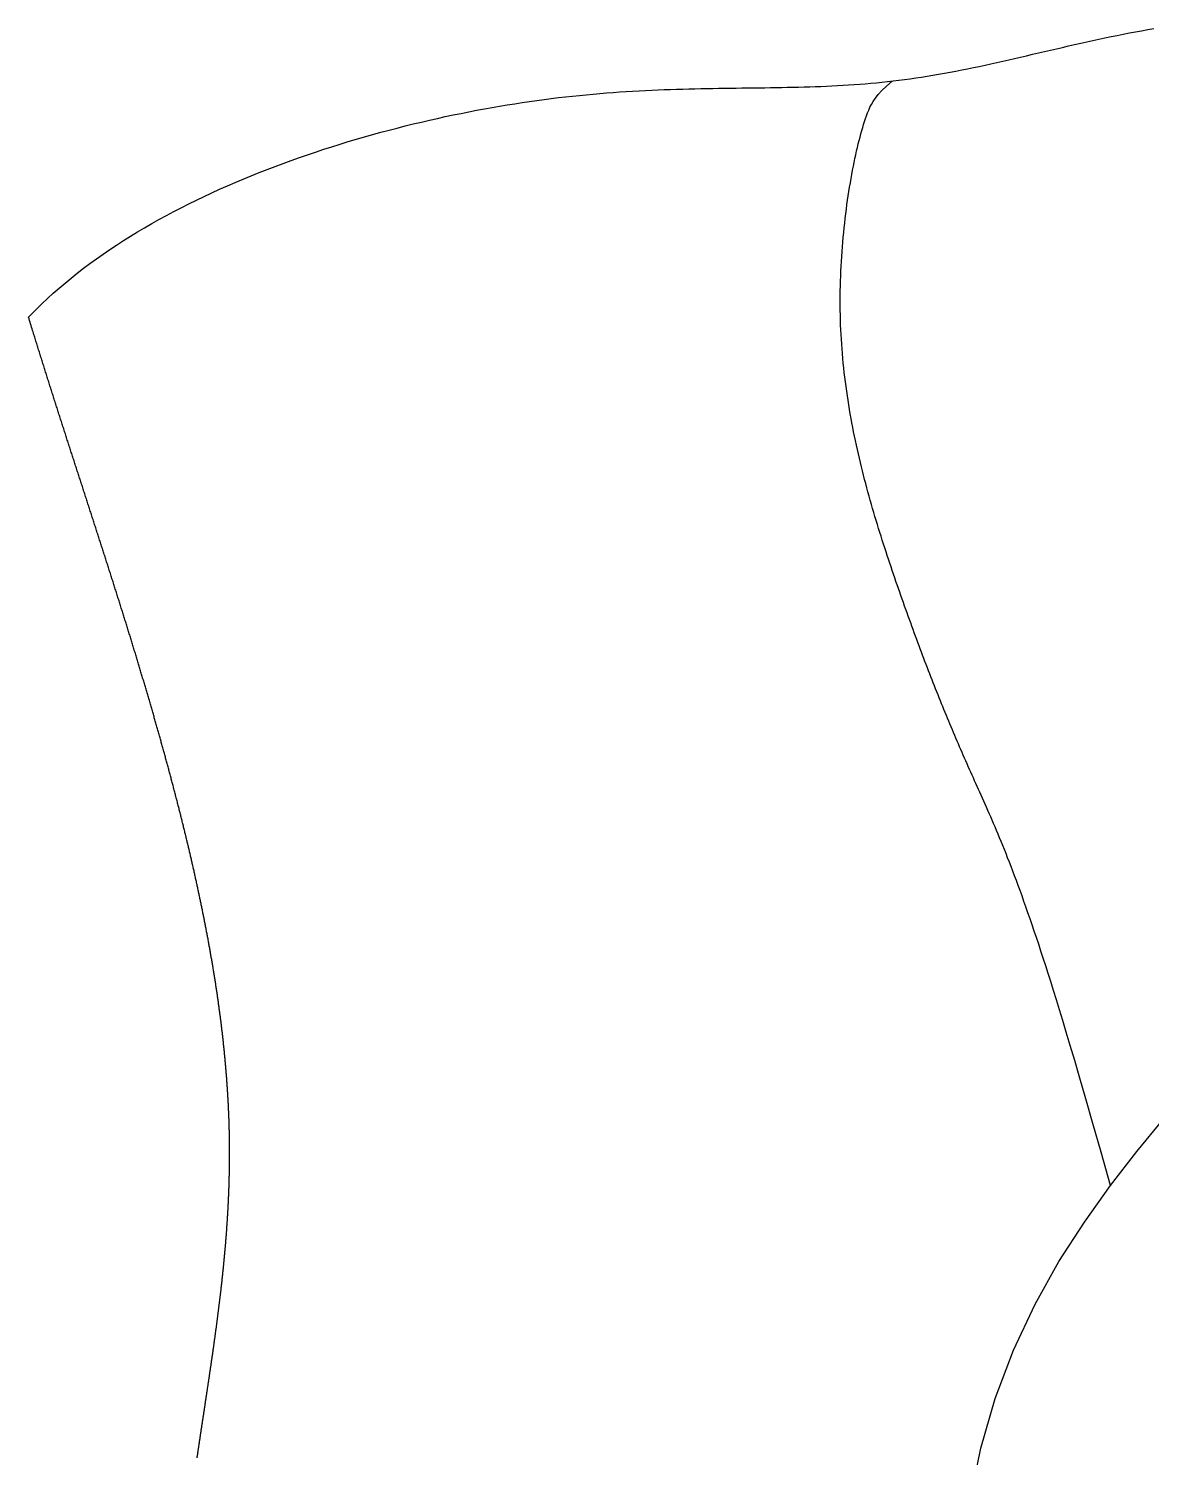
# Model space of a CAD drawing. Header units: millimetres. Extents: x -8855 to 105318, y -17958 to 67465.
# Drawn here: x 57642 to 58066, y 47134 to 47673 of the extents above; entities that cross this region are included whole.
import ezdxf

# ---------------------------------------------------------------- set-up
doc = ezdxf.new("R2010")
doc.units = ezdxf.units.MM
doc.header["$LTSCALE"] = 25
doc.layers.add('REN', color=3, linetype='Continuous')

msp = doc.modelspace()

# ---------------------------------------------------------------- linework, layer by layer
for points in [[(57642.45144, 47564.16018), (57643.41902, 47565.17438), (57645.4391, 47567.2179), (57647.50437, 47569.23476), (57649.61481, 47571.22483), (57651.77026, 47573.18804), (57653.96995, 47575.12441), (57656.21295, 47577.03397), (57658.49833, 47578.91677), (57660.82517, 47580.77284), (57663.19252, 47582.60222), (57665.59948, 47584.40495), (57668.04509, 47586.18109), (57670.52841, 47587.93066), (57673.0483, 47589.65374), (57675.60361, 47591.35041), (57678.19318, 47593.02074), (57680.81584, 47594.66482), (57683.47044, 47596.28272), (57686.15582, 47597.87451), (57688.87081, 47599.44028), (57691.61426, 47600.9801), (57694.38501, 47602.49405), (57697.1819, 47603.98221), (57700.00376, 47605.44465), (57702.84945, 47606.88145), (57705.71778, 47608.29269), (57708.60762, 47609.67844), (57711.51779, 47611.03879), (57714.44715, 47612.3738), (57717.39452, 47613.68356), (57720.35874, 47614.96815), (57723.33867, 47616.22763), (57726.33313, 47617.4621), (57729.34097, 47618.67162), (57732.36103, 47619.85627), (57735.39215, 47621.01613), (57738.43316, 47622.15128), (57741.48292, 47623.2618), (57744.54025, 47624.34776), (57747.604, 47625.40923), (57750.67301, 47626.4463), (57753.74611, 47627.45905), (57756.82216, 47628.44754), (57759.89998, 47629.41187), (57762.97843, 47630.3521), (57766.05633, 47631.26831), (57769.13253, 47632.16058), (57772.20587, 47633.02899), (57775.27518, 47633.87361), (57778.33932, 47634.69452), (57781.39712, 47635.4918), (57784.44741, 47636.26553), (57787.48904, 47637.01578), (57790.52086, 47637.74263), (57793.54169, 47638.44616), (57796.55038, 47639.12644), (57799.54577, 47639.78355), (57802.5267, 47640.41757), (57805.49201, 47641.02858), (57808.44054, 47641.61666), (57811.37117, 47642.18188), (57814.28299, 47642.72443), (57817.17512, 47643.24446), (57820.04667, 47643.74215), (57822.89678, 47644.21768), (57825.72457, 47644.67122), (57828.52916, 47645.10295), (57831.30967, 47645.51303), (57834.06542, 47645.9017), (57836.79648, 47646.26947), (57839.5031, 47646.61688), (57842.18554, 47646.94451), (57844.84406, 47647.25291), (57847.47892, 47647.54263), (57850.09038, 47647.81425), (57852.67868, 47648.06832), (57855.24415, 47648.30541), (57857.78726, 47648.52617), (57860.30857, 47648.73126), (57862.80862, 47648.92132), (57865.28794, 47649.09702), (57867.74707, 47649.25901), (57870.18657, 47649.40794), (57872.60696, 47649.54449), (57875.0088, 47649.66929), (57877.39261, 47649.78302), (57879.75895, 47649.88631), (57882.10836, 47649.97984), (57884.44137, 47650.06426), (57886.75853, 47650.14022), (57889.06038, 47650.20838), (57891.34746, 47650.26939), (57893.62031, 47650.32392), (57895.87947, 47650.37262), (57898.12548, 47650.41614), (57900.35889, 47650.45515), (57902.58024, 47650.49029), (57904.79007, 47650.52223), (57906.98891, 47650.55162), (57909.17732, 47650.57912), (57911.35583, 47650.60538), (57913.52498, 47650.63107), (57915.68531, 47650.65683), (57917.83737, 47650.68332), (57919.9817, 47650.71121), (57922.11884, 47650.74114), (57924.24932, 47650.77377), (57926.3737, 47650.80977), (57928.49251, 47650.84978), (57930.60629, 47650.89446), (57932.71559, 47650.94447), (57934.82094, 47651.00047), (57936.92289, 47651.0631), (57939.02198, 47651.13304), (57941.11875, 47651.21093), (57943.21374, 47651.29743), (57945.3075, 47651.3932), (57947.40056, 47651.49889), (57949.49346, 47651.61516), (57951.58675, 47651.74267), (57953.68097, 47651.88207), (57955.77665, 47652.03402), (57957.87435, 47652.19918), (57959.9746, 47652.37819), (57962.07793, 47652.57169), (57964.18477, 47652.7801), (57966.29555, 47653.00383), (57968.41071, 47653.24327), (57970.53066, 47653.49883), (57972.65583, 47653.77091), (57974.78664, 47654.05989), (57976.92353, 47654.36619), (57979.06683, 47654.69003), (57981.21659, 47655.03095), (57983.37277, 47655.38831), (57985.53532, 47655.7615), (57987.70422, 47656.14987), (57989.87942, 47656.5528), (57992.06089, 47656.96966), (57994.24858, 47657.39981), (57996.44244, 47657.84259), (57998.64233, 47658.29714), (58000.84809, 47658.76258), (58003.05958, 47659.23803), (58005.27663, 47659.72258), (58007.4991, 47660.21536), (58009.72683, 47660.71548), (58011.95966, 47661.22204), (58014.19744, 47661.73417), (58016.44002, 47662.25097), (58018.68723, 47662.77155), (58020.93893, 47663.29503), (58023.19496, 47663.82051), (58025.45517, 47664.34712), (58027.71939, 47664.87396), (58029.98749, 47665.40014), (58032.25929, 47665.92478), (58034.53465, 47666.44698), (58036.81342, 47666.96586), (58039.09543, 47667.48054), (58041.38054, 47667.99012), (58043.66858, 47668.49371), (58045.95941, 47668.99043), (58048.25287, 47669.47938), (58050.5488, 47669.95969), (58052.84705, 47670.43046), (58055.14747, 47670.89081), (58057.4499, 47671.33984), (58059.75418, 47671.77667), (58062.06016, 47672.20041), (58064.3677, 47672.61017), (58066.67662, 47673.00507)], [(58050.34069, 47236.60448), (58046.77905, 47249.22627), (58043.70697, 47260.03985), (58041.06711, 47269.25761), (58038.80213, 47277.09191), (58036.85468, 47283.75512), (58035.16743, 47289.45963), (58033.68304, 47294.4178), (58032.34415, 47298.84201), (58031.10151, 47302.91432), (58029.93813, 47306.69567), (58028.84511, 47310.21665), (58027.81356, 47313.50789), (58026.83455, 47316.60001), (58025.8992, 47319.52361), (58024.9986, 47322.30933), (58024.12384, 47324.98777), (58023.26744, 47327.58477), (58022.42761, 47330.107), (58021.60398, 47332.55637), (58020.79617, 47334.93477), (58020.00381, 47337.2441), (58019.22653, 47339.48625), (58018.46395, 47341.66312), (58017.7157, 47343.7766), (58016.98141, 47345.82859), (58016.26071, 47347.821), (58015.55322, 47349.7557), (58014.85858, 47351.63461), (58014.1764, 47353.45961), (58013.50632, 47355.23261), (58012.84796, 47356.95549), (58012.20095, 47358.63016), (58011.56492, 47360.2585), (58010.93949, 47361.84243), (58010.3243, 47363.38382), (58009.71896, 47364.88459), (58009.12311, 47366.34662), (58008.53638, 47367.77181), (58007.95839, 47369.16206), (58007.38876, 47370.51926), (58006.82713, 47371.84532), (58006.27313, 47373.14211), (58005.72638, 47374.41155), (58005.1865, 47375.65553), (58004.65313, 47376.87595), (58004.12589, 47378.07469), (58003.60441, 47379.25366), (58003.08832, 47380.41475), (58002.57725, 47381.55981), (58002.07087, 47382.6905), (58001.56887, 47383.80843), (58001.07093, 47384.91519), (58000.57671, 47386.0124), (58000.08591, 47387.10168), (57999.59821, 47388.18461), (57999.11328, 47389.26282), (57998.63083, 47390.33771), (57998.15073, 47391.40994), (57997.67287, 47392.47996), (57997.19713, 47393.54821), (57996.7234, 47394.61516), (57996.25158, 47395.68126), (57995.78155, 47396.74695), (57995.31321, 47397.8127), (57994.84645, 47398.87891), (57994.38121, 47399.94579), (57993.91743, 47401.01351), (57993.45506, 47402.08223), (57992.99403, 47403.15212), (57992.53429, 47404.22334), (57992.07578, 47405.29606), (57991.61845, 47406.37044), (57991.16224, 47407.44665), (57990.70708, 47408.52485), (57990.25294, 47409.60521), (57989.79973, 47410.68789), (57989.34742, 47411.77305), (57988.89594, 47412.86087), (57988.44523, 47413.9515), (57987.99525, 47415.04512), (57987.54592, 47416.14188), (57987.09719, 47417.24195), (57986.64902, 47418.34551), (57986.20133, 47419.4527), (57985.75407, 47420.5637), (57985.30719, 47421.67866), (57984.86063, 47422.79777), (57984.41432, 47423.92118), (57983.96822, 47425.04905), (57983.52227, 47426.18156), (57983.0764, 47427.31886), (57982.63057, 47428.46112), (57982.18471, 47429.6085), (57981.73877, 47430.76118), (57981.29269, 47431.91932), (57980.84641, 47433.08307), (57980.39988, 47434.25261), (57979.95303, 47435.4281), (57979.50582, 47436.60971), (57979.05818, 47437.7976), (57978.61006, 47438.99193), (57978.1614, 47440.19288), (57977.71214, 47441.4006), (57977.26223, 47442.61525), (57976.81161, 47443.83702), (57976.36022, 47445.06605), (57975.908, 47446.30252), (57975.4549, 47447.54659), (57975.00086, 47448.79843), (57974.54582, 47450.0582), (57974.08973, 47451.32606), (57973.63252, 47452.60218), (57973.17416, 47453.88671), (57972.71462, 47455.1798), (57972.25391, 47456.48157), (57971.79202, 47457.79215), (57971.32895, 47459.11166), (57970.86469, 47460.44022), (57970.39925, 47461.77797), (57969.93262, 47463.12504), (57969.46482, 47464.48152), (57968.99605, 47465.84741), (57968.5265, 47467.2227), (57968.05641, 47468.60734), (57967.58596, 47470.00133), (57967.11539, 47471.40463), (57966.6449, 47472.81722), (57966.17471, 47474.23906), (57965.70503, 47475.67014), (57965.23613, 47477.1104), (57964.76827, 47478.55976), (57964.30172, 47480.01817), (57963.83674, 47481.48556), (57963.37361, 47482.96187), (57962.91258, 47484.44704), (57962.45393, 47485.941), (57961.99793, 47487.44369), (57961.54483, 47488.95505), (57961.09491, 47490.47501), (57960.64843, 47492.0035), (57960.20566, 47493.54048), (57959.76687, 47495.08586), (57959.33232, 47496.6396), (57958.90229, 47498.20162), (57958.47702, 47499.77186), (57958.05681, 47501.35026), (57957.6419, 47502.93675), (57957.23257, 47504.53128), (57956.82909, 47506.13377), (57956.43171, 47507.74417), (57956.04072, 47509.36241), (57955.65637, 47510.98843), (57955.27893, 47512.62216), (57954.90867, 47514.26355), (57954.54585, 47515.91252), (57954.19074, 47517.56901), (57953.84362, 47519.23297), (57953.50474, 47520.90432), (57953.17437, 47522.58301), (57952.85278, 47524.26896), (57952.54023, 47525.96212), (57952.237, 47527.66243), (57951.94335, 47529.36982), (57951.65955, 47531.08422), (57951.38585, 47532.80557), (57951.12254, 47534.53382), (57950.86987, 47536.26889), (57950.62812, 47538.01073), (57950.39755, 47539.75926), (57950.17842, 47541.51443), (57949.97101, 47543.27617), (57949.77558, 47545.04442), (57949.5924, 47546.81912), (57949.42173, 47548.60019), (57949.26384, 47550.38759), (57949.119, 47552.18124), (57948.98746, 47553.98106), (57948.8694, 47555.78684), (57948.76499, 47557.59835), (57948.67441, 47559.41536), (57948.59782, 47561.23765), (57948.53539, 47563.06498), (57948.48729, 47564.89713), (57948.45369, 47566.73386), (57948.43469, 47568.57484), (57948.43014, 47570.41928), (57948.43982, 47572.26629), (57948.4635, 47574.11497), (57948.50097, 47575.96443), (57948.552, 47577.81378), (57948.61637, 47579.66213), (57948.69387, 47581.50857), (57948.78425, 47583.35219), (57948.88721, 47585.19196), (57949.00244, 47587.02682), (57949.12961, 47588.8557), (57949.26841, 47590.67755), (57949.41852, 47592.4913), (57949.57962, 47594.29591), (57949.75139, 47596.0903), (57949.93351, 47597.87342), (57950.12567, 47599.64421), (57950.32755, 47601.4016), (57950.53882, 47603.14455), (57950.75917, 47604.87198), (57950.98828, 47606.58284), (57951.22583, 47608.27607), (57951.47151, 47609.95062), (57951.72499, 47611.60541), (57951.98596, 47613.23939), (57952.25409, 47614.8515), (57952.52908, 47616.44068), (57952.81059, 47618.00588), (57953.09832, 47619.54602), (57953.39194, 47621.06006), (57953.69114, 47622.54692), (57953.9956, 47624.00556), (57954.30499, 47625.43491), (57954.619, 47626.83392), (57954.93732, 47628.20151), (57955.25962, 47629.53664), (57955.58558, 47630.83824), (57955.91489, 47632.10526), (57956.24723, 47633.33662), (57956.58272, 47634.5322), (57956.92331, 47635.69552), (57957.27137, 47636.83103), (57957.6293, 47637.94317), (57957.99946, 47639.0364), (57958.38426, 47640.11515), (57958.78606, 47641.18388), (57959.20726, 47642.24704), (57959.65896, 47643.31319), (57960.18718, 47644.40745), (57960.84664, 47645.55904), (57961.69209, 47646.79719), (57962.77825, 47648.15113), (57964.15986, 47649.65009), (57965.89166, 47651.3233), (57968.02839, 47653.19999)], [(57706.00816, 47133.91282), (57706.05594, 47134.24131), (57706.1038, 47134.56979), (57706.15172, 47134.89828), (57706.19971, 47135.22677), (57706.24777, 47135.55525), (57706.2959, 47135.88375), (57706.34409, 47136.21224), (57706.39235, 47136.54074), (57706.44066, 47136.86924), (57706.48904, 47137.19774), (57706.53748, 47137.52625), (57706.58598, 47137.85477), (57706.63453, 47138.18329), (57706.68314, 47138.51181), (57706.73181, 47138.84034), (57706.78053, 47139.16888), (57706.8293, 47139.49743), (57706.87812, 47139.82598), (57706.927, 47140.15454), (57706.97592, 47140.48311), (57707.02489, 47140.81169), (57707.0739, 47141.14028), (57707.12296, 47141.46887), (57707.17206, 47141.79748), (57707.22121, 47142.1261), (57707.2704, 47142.45472), (57707.31962, 47142.78336), (57707.36889, 47143.11202), (57707.41819, 47143.44068), (57707.46753, 47143.76936), (57707.5169, 47144.09805), (57707.56631, 47144.42675), (57707.61575, 47144.75547), (57707.66522, 47145.0842), (57707.71472, 47145.41294), (57707.76425, 47145.74171), (57707.81381, 47146.07048), (57707.86339, 47146.39928), (57707.913, 47146.72809), (57707.96263, 47147.05691), (57708.01228, 47147.38576), (57708.06196, 47147.71462), (57708.11165, 47148.0435), (57708.16136, 47148.3724), (57708.21109, 47148.70132), (57708.26084, 47149.03025), (57708.3106, 47149.35921), (57708.36038, 47149.68819), (57708.41016, 47150.01719), (57708.45996, 47150.34621), (57708.50977, 47150.67525), (57708.55959, 47151.00432), (57708.60941, 47151.3334), (57708.65924, 47151.66251), (57708.70908, 47151.99165), (57708.75892, 47152.3208), (57708.80876, 47152.64998), (57708.8586, 47152.97919), (57708.90844, 47153.30842), (57708.95828, 47153.63768), (57709.00812, 47153.96696), (57709.05795, 47154.29627), (57709.10778, 47154.62561), (57709.1576, 47154.95497), (57709.20742, 47155.28436), (57709.25722, 47155.61378), (57709.30702, 47155.94323), (57709.3568, 47156.27271), (57709.40657, 47156.60221), (57709.45633, 47156.93175), (57709.50607, 47157.26132), (57709.5558, 47157.59092), (57709.60551, 47157.92055), (57709.6552, 47158.25021), (57709.70487, 47158.5799), (57709.75451, 47158.90962), (57709.80414, 47159.23938), (57709.85374, 47159.56917), (57709.90331, 47159.899), (57709.95286, 47160.22886), (57710.00239, 47160.55875), (57710.05188, 47160.88868), (57710.10134, 47161.21865), (57710.15077, 47161.54865), (57710.20017, 47161.87868), (57710.24953, 47162.20876), (57710.29886, 47162.53887), (57710.34816, 47162.86902), (57710.39741, 47163.1992), (57710.44663, 47163.52943), (57710.4958, 47163.85969), (57710.54494, 47164.19), (57710.59403, 47164.52034), (57710.64307, 47164.85072), (57710.69208, 47165.18115), (57710.74103, 47165.51161), (57710.78994, 47165.84212), (57710.8388, 47166.17267), (57710.88761, 47166.50326), (57710.93637, 47166.8339), (57710.98507, 47167.16457), (57711.03372, 47167.4953), (57711.08232, 47167.82606), (57711.13085, 47168.15687), (57711.17934, 47168.48773), (57711.22776, 47168.81863), (57711.27612, 47169.14957), (57711.32442, 47169.48056), (57711.37266, 47169.8116), (57711.42083, 47170.14269), (57711.46894, 47170.47382), (57711.51698, 47170.80501), (57711.56496, 47171.13624), (57711.61286, 47171.46752), (57711.6607, 47171.79884), (57711.70846, 47172.13022), (57711.75615, 47172.46165), (57711.80377, 47172.79313), (57711.85131, 47173.12466), (57711.89877, 47173.45624), (57711.94616, 47173.78788), (57711.99347, 47174.11956), (57712.0407, 47174.4513), (57712.08784, 47174.78309), (57712.13491, 47175.11494), (57712.18189, 47175.44684), (57712.22878, 47175.77879), (57712.27559, 47176.1108), (57712.32231, 47176.44286), (57712.36894, 47176.77498), (57712.41548, 47177.10716), (57712.46193, 47177.43939), (57712.50829, 47177.77168), (57712.55455, 47178.10403), (57712.60071, 47178.43643), (57712.64679, 47178.7689), (57712.69276, 47179.10142), (57712.73863, 47179.434), (57712.78441, 47179.76664), (57712.83008, 47180.09934), (57712.87565, 47180.4321), (57712.92111, 47180.76493), (57712.96647, 47181.09781), (57713.01172, 47181.43076), (57713.05687, 47181.76376), (57713.10191, 47182.09683), (57713.14683, 47182.42997), (57713.19165, 47182.76317), (57713.23635, 47183.09643), (57713.28094, 47183.42975), (57713.32541, 47183.76314), (57713.36976, 47184.0966), (57713.414, 47184.43012), (57713.45812, 47184.76371), (57713.50212, 47185.09736), (57713.546, 47185.43108), (57713.58975, 47185.76487), (57713.63338, 47186.09873), (57713.67689, 47186.43265), (57713.72027, 47186.76664), (57713.76352, 47187.10071), (57713.80664, 47187.43484), (57713.84963, 47187.76904), (57713.89249, 47188.10331), (57713.93521, 47188.43766), (57713.97781, 47188.77207), (57714.02026, 47189.10656), (57714.06259, 47189.44111), (57714.10477, 47189.77575), (57714.14681, 47190.11045), (57714.18872, 47190.44523), (57714.23048, 47190.78008), (57714.2721, 47191.115), (57714.31357, 47191.45), (57714.3549, 47191.78508), (57714.39608, 47192.12023), (57714.43712, 47192.45546), (57714.47801, 47192.79076), (57714.51874, 47193.12614), (57714.55933, 47193.4616), (57714.59976, 47193.79713), (57714.64004, 47194.13275), (57714.68016, 47194.46844), (57714.72012, 47194.80421), (57714.75993, 47195.14006), (57714.79958, 47195.47599), (57714.83907, 47195.812), (57714.87839, 47196.14809), (57714.91756, 47196.48427), (57714.95656, 47196.82052), (57714.99539, 47197.15686), (57715.03406, 47197.49328), (57715.07256, 47197.82978), (57715.11089, 47198.16636), (57715.14905, 47198.50303), (57715.18704, 47198.83978), (57715.22485, 47199.17662), (57715.26249, 47199.51355), (57715.29996, 47199.85055), (57715.33725, 47200.18765), (57715.37436, 47200.52483), (57715.41129, 47200.8621), (57715.44805, 47201.19945), (57715.48462, 47201.53689), (57715.521, 47201.87442), (57715.55721, 47202.21204), (57715.59323, 47202.54975), (57715.62906, 47202.88755), (57715.6647, 47203.22543), (57715.70015, 47203.56341), (57715.73542, 47203.90148), (57715.77049, 47204.23964), (57715.80537, 47204.57789), (57715.84006, 47204.91623), (57715.87455, 47205.25467), (57715.90884, 47205.5932), (57715.94294, 47205.93182), (57715.97683, 47206.27053), (57716.01053, 47206.60934), (57716.04402, 47206.94824), (57716.07731, 47207.28724), (57716.1104, 47207.62634), (57716.14328, 47207.96553), (57716.17596, 47208.30481), (57716.20842, 47208.64419), (57716.24068, 47208.98367), (57716.27273, 47209.32325), (57716.30457, 47209.66293), (57716.33619, 47210.0027), (57716.3676, 47210.34257), (57716.39879, 47210.68255), (57716.42977, 47211.02262), (57716.46053, 47211.36279), (57716.49107, 47211.70306), (57716.52139, 47212.04344), (57716.55148, 47212.38391), (57716.58136, 47212.72449), (57716.61101, 47213.06517), (57716.64043, 47213.40595), (57716.66963, 47213.74683), (57716.6986, 47214.08782), (57716.72734, 47214.42891), (57716.75586, 47214.77011), (57716.78413, 47215.11141), (57716.81218, 47215.45282), (57716.83999, 47215.79433), (57716.86757, 47216.13595), (57716.89491, 47216.47768), (57716.92201, 47216.81951), (57716.94887, 47217.16145), (57716.9755, 47217.5035), (57717.00188, 47217.84566), (57717.02802, 47218.18792), (57717.05391, 47218.5303), (57717.07956, 47218.87278), (57717.10496, 47219.21538), (57717.13011, 47219.55808), (57717.15502, 47219.9009), (57717.17967, 47220.24382), (57717.20407, 47220.58686), (57717.22822, 47220.93001), (57717.25212, 47221.27328), (57717.27575, 47221.61665), (57717.29914, 47221.96014), (57717.32226, 47222.30375), (57717.34513, 47222.64747), (57717.36773, 47222.9913), (57717.39008, 47223.33525), (57717.41216, 47223.67931), (57717.43397, 47224.02349), (57717.45552, 47224.36779), (57717.47681, 47224.71221), (57717.49782, 47225.05674), (57717.51857, 47225.40139), (57717.53905, 47225.74615), (57717.55925, 47226.09104), (57717.57918, 47226.43605), (57717.59884, 47226.78117), (57717.61822, 47227.12642), (57717.63733, 47227.47178), (57717.65615, 47227.81727), (57717.6747, 47228.16287), (57717.69297, 47228.5086), (57717.71095, 47228.85445), (57717.72866, 47229.20043), (57717.74607, 47229.54652), (57717.76321, 47229.89274), (57717.78005, 47230.23909), (57717.79661, 47230.58556), (57717.81288, 47230.93215), (57717.82886, 47231.27887), (57717.84455, 47231.62571), (57717.85994, 47231.97268), (57717.87504, 47232.31978), (57717.88985, 47232.667), (57717.90436, 47233.01435), (57717.91857, 47233.36183), (57717.93248, 47233.70943), (57717.9461, 47234.05717), (57717.95941, 47234.40503), (57717.97243, 47234.75302), (57717.98514, 47235.10114), (57717.99755, 47235.44939), (57718.00965, 47235.79777), (57718.02145, 47236.14628), (57718.03294, 47236.49493), (57718.04412, 47236.8437), (57718.055, 47237.19261), (57718.06557, 47237.54165), (57718.07583, 47237.89082), (57718.08577, 47238.24012), (57718.09541, 47238.58956), (57718.10473, 47238.93913), (57718.11374, 47239.28883), (57718.12243, 47239.63867), (57718.13081, 47239.98864), (57718.13887, 47240.33875), (57718.14661, 47240.68899), (57718.15403, 47241.03937), (57718.16114, 47241.38989), (57718.16792, 47241.74054), (57718.17438, 47242.09133), (57718.18052, 47242.44226), (57718.18633, 47242.79332), (57718.19182, 47243.14453), (57718.19699, 47243.49587), (57718.20183, 47243.84735), (57718.20634, 47244.19897), (57718.21052, 47244.55073), (57718.21437, 47244.90262), (57718.21789, 47245.25466), (57718.22108, 47245.60684), (57718.22394, 47245.95917), (57718.22647, 47246.31163), (57718.22866, 47246.66423), (57718.23051, 47247.01698), (57718.23203, 47247.36987), (57718.23321, 47247.7229), (57718.23405, 47248.07608), (57718.23456, 47248.42939), (57718.23472, 47248.78286), (57718.23455, 47249.13647), (57718.23403, 47249.49022), (57718.23316, 47249.84412), (57718.23196, 47250.19816), (57718.23041, 47250.55235), (57718.22851, 47250.90669), (57718.22626, 47251.26117), (57718.22367, 47251.6158), (57718.22073, 47251.97057), (57718.21744, 47252.3255), (57718.2138, 47252.68057), (57718.2098, 47253.03579), (57718.20546, 47253.39116), (57718.20076, 47253.74668), (57718.19571, 47254.10235), (57718.1903, 47254.45817), (57718.18454, 47254.81414), (57718.17842, 47255.17026), (57718.17194, 47255.52653), (57718.16511, 47255.88295), (57718.15793, 47256.23952), (57718.15038, 47256.59625), (57718.14248, 47256.95312), (57718.13423, 47257.31015), (57718.12562, 47257.66733), (57718.11665, 47258.02466), (57718.10732, 47258.38214), (57718.09764, 47258.73978), (57718.0876, 47259.09756), (57718.07721, 47259.45551), (57718.06646, 47259.8136), (57718.05536, 47260.17184), (57718.0439, 47260.53024), (57718.03208, 47260.88879), (57718.01991, 47261.2475), (57718.00739, 47261.60636), (57717.99451, 47261.96537), (57717.98127, 47262.32454), (57717.96768, 47262.68386), (57717.95374, 47263.04333), (57717.93944, 47263.40296), (57717.92479, 47263.76274), (57717.90979, 47264.12268), (57717.89443, 47264.48277), (57717.87872, 47264.84302), (57717.86265, 47265.20342), (57717.84623, 47265.56398), (57717.82946, 47265.92469), (57717.81233, 47266.28556), (57717.79485, 47266.64659), (57717.77702, 47267.00776), (57717.75884, 47267.3691), (57717.74031, 47267.73059), (57717.72142, 47268.09224), (57717.70218, 47268.45404), (57717.68259, 47268.816), (57717.66264, 47269.17812), (57717.64235, 47269.54039), (57717.6217, 47269.90282), (57717.6007, 47270.26541), (57717.57935, 47270.62815), (57717.55765, 47270.99106), (57717.5356, 47271.35412), (57717.5132, 47271.71733), (57717.49045, 47272.08071), (57717.46735, 47272.44424), (57717.44389, 47272.80793), (57717.42009, 47273.17178), (57717.39594, 47273.53579), (57717.37143, 47273.89995), (57717.34658, 47274.26428), (57717.32138, 47274.62876), (57717.29583, 47274.99341), (57717.26993, 47275.35821), (57717.24368, 47275.72317), (57717.21708, 47276.08829), (57717.19013, 47276.45357), (57717.16284, 47276.81901), (57717.1352, 47277.18461), (57717.1072, 47277.55037), (57717.07887, 47277.91629), (57717.05018, 47278.28237), (57717.02115, 47278.64861), (57716.99176, 47279.01501), (57716.96204, 47279.38157), (57716.93196, 47279.74829), (57716.90154, 47280.11517), (57716.87078, 47280.48222), (57716.83967, 47280.84942), (57716.80822, 47281.21679), (57716.77642, 47281.58431), (57716.74428, 47281.952), (57716.71179, 47282.31985), (57716.67897, 47282.68786), (57716.6458, 47283.05603), (57716.61228, 47283.42437), (57716.57843, 47283.79286), (57716.54424, 47284.16152), (57716.5097, 47284.53034), (57716.47483, 47284.89932), (57716.43961, 47285.26846), (57716.40406, 47285.63777), (57716.36816, 47286.00723), (57716.33193, 47286.37686), (57716.29536, 47286.74665), (57716.25845, 47287.11661), (57716.22121, 47287.48673), (57716.18363, 47287.85701), (57716.14571, 47288.22745), (57716.10746, 47288.59805), (57716.06887, 47288.96882), (57716.02994, 47289.33975), (57715.99068, 47289.71085), (57715.95109, 47290.08211), (57715.91116, 47290.45353), (57715.8709, 47290.82511), (57715.83031, 47291.19686), (57715.78939, 47291.56877), (57715.74813, 47291.94085), (57715.70654, 47292.31309), (57715.66462, 47292.68549), (57715.62237, 47293.05806), (57715.57979, 47293.43079), (57715.53688, 47293.80369), (57715.49364, 47294.17675), (57715.45007, 47294.54997), (57715.40617, 47294.92336), (57715.36194, 47295.29691), (57715.31739, 47295.67063), (57715.27251, 47296.04451), (57715.2273, 47296.41856), (57715.18177, 47296.79277), (57715.13591, 47297.16715), (57715.08972, 47297.54169), (57715.04321, 47297.9164), (57714.99637, 47298.29127), (57714.94921, 47298.66631), (57714.90173, 47299.04151), (57714.85392, 47299.41688), (57714.80579, 47299.79241), (57714.75734, 47300.16811), (57714.70857, 47300.54398), (57714.65947, 47300.92001), (57714.61005, 47301.29621), (57714.56031, 47301.67257), (57714.51025, 47302.0491), (57714.45988, 47302.4258), (57714.40918, 47302.80266), (57714.35816, 47303.17969), (57714.30682, 47303.55689), (57714.25517, 47303.93425), (57714.2032, 47304.31178), (57714.15091, 47304.68948), (57714.0983, 47305.06734), (57714.04538, 47305.44537), (57713.99214, 47305.82357), (57713.93859, 47306.20193), (57713.88472, 47306.58046), (57713.83053, 47306.95916), (57713.77604, 47307.33803), (57713.72122, 47307.71706), (57713.6661, 47308.09626), (57713.61066, 47308.47563), (57713.55491, 47308.85517), (57713.49884, 47309.23487), (57713.44247, 47309.61475), (57713.38578, 47309.99479), (57713.32878, 47310.375), (57713.27148, 47310.75537), (57713.21386, 47311.13592), (57713.15593, 47311.51663), (57713.09769, 47311.89752), (57713.03915, 47312.27857), (57712.9803, 47312.65979), (57712.92113, 47313.04118), (57712.86166, 47313.42274), (57712.80189, 47313.80446), (57712.74181, 47314.18636), (57712.68142, 47314.56842), (57712.62072, 47314.95066), (57712.55972, 47315.33306), (57712.49842, 47315.71564), (57712.43681, 47316.09838), (57712.3749, 47316.48129), (57712.31268, 47316.86437), (57712.25016, 47317.24763), (57712.18734, 47317.63105), (57712.12422, 47318.01464), (57712.06079, 47318.3984), (57711.99706, 47318.78234), (57711.93303, 47319.16644), (57711.8687, 47319.55071), (57711.80408, 47319.93516), (57711.73915, 47320.31977), (57711.67392, 47320.70456), (57711.60839, 47321.08951), (57711.54257, 47321.47464), (57711.47644, 47321.85994), (57711.41002, 47322.2454), (57711.34331, 47322.63104), (57711.27629, 47323.01685), (57711.20898, 47323.40284), (57711.14138, 47323.78899), (57711.07347, 47324.17532), (57711.00528, 47324.56181), (57710.93679, 47324.94848), (57710.868, 47325.33532), (57710.79892, 47325.72233), (57710.72955, 47326.10952), (57710.65989, 47326.49687), (57710.58993, 47326.8844), (57710.51968, 47327.2721), (57710.44914, 47327.65997), (57710.37831, 47328.04802), (57710.30719, 47328.43624), (57710.23578, 47328.82463), (57710.16407, 47329.21319), (57710.09208, 47329.60192), (57710.0198, 47329.99083), (57709.94724, 47330.37991), (57709.87438, 47330.76917), (57709.80124, 47331.1586), (57709.72781, 47331.5482), (57709.65409, 47331.93797), (57709.58008, 47332.32792), (57709.50579, 47332.71804), (57709.43122, 47333.10833), (57709.35636, 47333.4988), (57709.28121, 47333.88944), (57709.20579, 47334.28026), (57709.13007, 47334.67125), (57709.05408, 47335.06241), (57708.9778, 47335.45375), (57708.90124, 47335.84526), (57708.82439, 47336.23695), (57708.74727, 47336.62881), (57708.66986, 47337.02085), (57708.59218, 47337.41306), (57708.51421, 47337.80544), (57708.43597, 47338.198), (57708.35744, 47338.59074), (57708.27864, 47338.98365), (57708.19955, 47339.37673), (57708.12019, 47339.76999), (57708.04055, 47340.16343), (57707.96064, 47340.55704), (57707.88044, 47340.95082), (57707.79998, 47341.34478), (57707.71923, 47341.73892), (57707.63821, 47342.13323), (57707.55691, 47342.52772), (57707.47534, 47342.92238), (57707.3935, 47343.31722), (57707.31138, 47343.71224), (57707.22899, 47344.10743), (57707.14633, 47344.5028), (57707.06339, 47344.89835), (57706.98018, 47345.29407), (57706.8967, 47345.68997), (57706.81295, 47346.08604), (57706.72893, 47346.48229), (57706.64463, 47346.87872), (57706.56007, 47347.27532), (57706.47524, 47347.67211), (57706.39014, 47348.06907), (57706.30477, 47348.4662), (57706.21913, 47348.86352), (57706.13322, 47349.26101), (57706.04705, 47349.65867), (57705.96061, 47350.05652), (57705.87391, 47350.45454), (57705.78693, 47350.85274), (57705.6997, 47351.25112), (57705.61219, 47351.64968), (57705.52443, 47352.04841), (57705.4364, 47352.44733), (57705.3481, 47352.84642), (57705.25954, 47353.24569), (57705.17072, 47353.64514), (57705.08163, 47354.04476), (57704.99229, 47354.44457), (57704.90268, 47354.84455), (57704.81281, 47355.24471), (57704.72268, 47355.64505), (57704.63229, 47356.04557), (57704.54164, 47356.44627), (57704.45073, 47356.84715), (57704.35956, 47357.24821), (57704.26813, 47357.64944), (57704.17645, 47358.05086), (57704.0845, 47358.45245), (57703.9923, 47358.85423), (57703.89984, 47359.25618), (57703.80713, 47359.65832), (57703.71416, 47360.06063), (57703.62093, 47360.46312), (57703.52745, 47360.8658), (57703.43371, 47361.26865), (57703.33972, 47361.67168), (57703.24548, 47362.0749), (57703.15098, 47362.47829), (57703.05623, 47362.88187), (57702.96122, 47363.28562), (57702.86597, 47363.68956), (57702.77046, 47364.09368), (57702.6747, 47364.49798), (57702.57869, 47364.90245), (57702.48243, 47365.30711), (57702.38592, 47365.71195), (57702.28916, 47366.11698), (57702.19215, 47366.52218), (57702.09489, 47366.92757), (57701.99739, 47367.33313), (57701.89963, 47367.73888), (57701.80163, 47368.14481), (57701.70338, 47368.55092), (57701.60489, 47368.95721), (57701.50615, 47369.36369), (57701.40716, 47369.77034), (57701.30793, 47370.17718), (57701.20845, 47370.58421), (57701.10873, 47370.99141), (57701.00877, 47371.39879), (57700.90856, 47371.80636), (57700.8081, 47372.21411), (57700.70741, 47372.62205), (57700.60647, 47373.03016), (57700.50529, 47373.43846), (57700.40387, 47373.84695), (57700.30221, 47374.25561), (57700.20031, 47374.66446), (57700.09817, 47375.07349), (57699.99579, 47375.48271), (57699.89317, 47375.8921), (57699.79031, 47376.30169), (57699.68721, 47376.71145), (57699.58387, 47377.1214), (57699.4803, 47377.53153), (57699.37649, 47377.94185), (57699.27244, 47378.35235), (57699.16816, 47378.76303), (57699.06364, 47379.1739), (57698.95888, 47379.58496), (57698.8539, 47379.99619), (57698.74867, 47380.40761), (57698.64321, 47380.81922), (57698.53752, 47381.23101), (57698.4316, 47381.64299), (57698.32544, 47382.05515), (57698.21905, 47382.46749), (57698.11243, 47382.88002), (57698.00557, 47383.29274), (57697.89849, 47383.70564), (57697.79118, 47384.11872), (57697.68363, 47384.53199), (57697.57586, 47384.94545), (57697.46785, 47385.35909), (57697.35962, 47385.77292), (57697.25116, 47386.18693), (57697.14247, 47386.60113), (57697.03355, 47387.01551), (57696.92441, 47387.43008), (57696.81503, 47387.84484), (57696.70544, 47388.25978), (57696.59561, 47388.67491), (57696.48557, 47389.09023), (57696.37529, 47389.50573), (57696.26479, 47389.92142), (57696.15407, 47390.33729), (57696.04313, 47390.75335), (57695.93196, 47391.1696), (57695.82056, 47391.58604), (57695.70895, 47392.00266), (57695.59711, 47392.41947), (57695.48506, 47392.83646), (57695.37278, 47393.25365), (57695.26028, 47393.67102), (57695.14756, 47394.08858), (57695.03462, 47394.50632), (57694.92146, 47394.92426), (57694.80808, 47395.34238), (57694.69448, 47395.76068), (57694.58067, 47396.17918), (57694.46664, 47396.59787), (57694.35239, 47397.01674), (57694.23792, 47397.4358), (57694.12324, 47397.85505), (57694.00834, 47398.27449), (57693.89322, 47398.69411), (57693.77789, 47399.11393), (57693.66235, 47399.53393), (57693.54659, 47399.95412), (57693.43062, 47400.3745), (57693.31443, 47400.79507), (57693.19804, 47401.21583), (57693.08143, 47401.63678), (57692.9646, 47402.05791), (57692.84757, 47402.47924), (57692.73032, 47402.90075), (57692.61287, 47403.32246), (57692.4952, 47403.74435), (57692.37732, 47404.16644), (57692.25924, 47404.58871), (57692.14094, 47405.01117), (57692.02244, 47405.43383), (57691.90373, 47405.85667), (57691.78481, 47406.2797), (57691.66568, 47406.70293), (57691.54635, 47407.12634), (57691.42681, 47407.54995), (57691.30706, 47407.97374), (57691.18711, 47408.39772), (57691.06695, 47408.8219), (57690.94659, 47409.24627), (57690.82602, 47409.67082), (57690.70525, 47410.09557), (57690.58428, 47410.52051), (57690.4631, 47410.94564), (57690.34173, 47411.37096), (57690.22014, 47411.79648), (57690.09836, 47412.22218), (57689.97638, 47412.64807), (57689.85419, 47413.07416), (57689.73181, 47413.50044), (57689.60922, 47413.92691), (57689.48644, 47414.35357), (57689.36345, 47414.78043), (57689.24027, 47415.20747), (57689.11689, 47415.63471), (57688.99331, 47416.06214), (57688.86954, 47416.48976), (57688.74556, 47416.91758), (57688.6214, 47417.34559), (57688.49703, 47417.77379), (57688.37247, 47418.20218), (57688.24771, 47418.63076), (57688.12276, 47419.05954), (57687.99762, 47419.48851), (57687.87228, 47419.91768), (57687.74674, 47420.34703), (57687.62102, 47420.77659), (57687.4951, 47421.20633), (57687.36899, 47421.63627), (57687.24269, 47422.0664), (57687.11619, 47422.49672), (57686.98951, 47422.92724), (57686.86263, 47423.35795), (57686.73557, 47423.78885), (57686.60831, 47424.21995), (57686.48087, 47424.65125), (57686.35324, 47425.08273), (57686.22541, 47425.51442), (57686.09741, 47425.94629), (57685.96921, 47426.37836), (57685.84083, 47426.81063), (57685.71226, 47427.24309), (57685.5835, 47427.67574), (57685.45456, 47428.10859), (57685.32543, 47428.54163), (57685.19612, 47428.97487), (57685.06662, 47429.4083), (57684.93694, 47429.84193), (57684.80708, 47430.27576), (57684.67703, 47430.70977), (57684.5468, 47431.14399), (57684.41639, 47431.5784), (57684.2858, 47432.013), (57684.15502, 47432.4478), (57684.02407, 47432.88279), (57683.89294, 47433.31798), (57683.76162, 47433.75337), (57683.63013, 47434.18895), (57683.49846, 47434.62472), (57683.36661, 47435.06069), (57683.23459, 47435.49685), (57683.10238, 47435.93321), (57682.97001, 47436.36977), (57682.83745, 47436.80651), (57682.70472, 47437.24346), (57682.57182, 47437.68059), (57682.43875, 47438.11792), (57682.3055, 47438.55545), (57682.17208, 47438.99317), (57682.03848, 47439.43108), (57681.90472, 47439.86919), (57681.77078, 47440.30749), (57681.63668, 47440.74598), (57681.5024, 47441.18467), (57681.36796, 47441.62355), (57681.23335, 47442.06263), (57681.09856, 47442.5019), (57680.96362, 47442.94136), (57680.8285, 47443.38102), (57680.69322, 47443.82087), (57680.55777, 47444.26091), (57680.42216, 47444.70114), (57680.28639, 47445.14157), (57680.15045, 47445.58219), (57680.01434, 47446.02301), (57679.87808, 47446.46401), (57679.74165, 47446.90521), (57679.60506, 47447.34661), (57679.46831, 47447.78819), (57679.3314, 47448.22997), (57679.19433, 47448.67194), (57679.0571, 47449.1141), (57678.91971, 47449.55645), (57678.78216, 47449.999), (57678.64446, 47450.44174), (57678.5066, 47450.88467), (57678.36858, 47451.32779), (57678.23041, 47451.7711), (57678.09208, 47452.21461), (57677.9536, 47452.65831), (57677.81496, 47453.10219), (57677.67617, 47453.54627), (57677.53722, 47453.99055), (57677.39813, 47454.43501), (57677.25888, 47454.87966), (57677.11948, 47455.32451), (57676.97993, 47455.76955), (57676.84023, 47456.21477), (57676.70038, 47456.66019), (57676.56038, 47457.1058), (57676.42024, 47457.5516), (57676.27994, 47457.99759), (57676.1395, 47458.44377), (57675.99892, 47458.89014), (57675.85819, 47459.3367), (57675.71731, 47459.78345), (57675.57629, 47460.23038), (57675.43513, 47460.67751), (57675.29382, 47461.12482), (57675.15238, 47461.57232), (57675.0108, 47462.02001), (57674.86907, 47462.46788), (57674.72721, 47462.91593), (57674.58522, 47463.36417), (57674.44309, 47463.8126), (57674.30082, 47464.26121), (57674.15843, 47464.70999), (57674.0159, 47465.15896), (57673.87324, 47465.60811), (57673.73045, 47466.05744), (57673.58753, 47466.50695), (57673.44449, 47466.95664), (57673.30132, 47467.4065), (57673.15802, 47467.85655), (57673.0146, 47468.30676), (57672.87106, 47468.75715), (57672.7274, 47469.20772), (57672.58362, 47469.65846), (57672.43972, 47470.10937), (57672.2957, 47470.56046), (57672.15156, 47471.01171), (57672.00731, 47471.46314), (57671.86295, 47471.91473), (57671.71847, 47472.3665), (57671.57388, 47472.81843), (57671.42917, 47473.27053), (57671.28436, 47473.7228), (57671.13944, 47474.17523), (57670.99441, 47474.62783), (57670.84928, 47475.08059), (57670.70404, 47475.53351), (57670.5587, 47475.9866), (57670.41325, 47476.43985), (57670.2677, 47476.89327), (57670.12205, 47477.34684), (57669.97631, 47477.80057), (57669.83046, 47478.25446), (57669.68452, 47478.70851), (57669.53848, 47479.16272), (57669.39234, 47479.61708), (57669.24612, 47480.0716), (57669.0998, 47480.52627), (57668.95338, 47480.9811), (57668.80688, 47481.43608), (57668.66029, 47481.89122), (57668.51361, 47482.34651), (57668.36685, 47482.80194), (57668.21999, 47483.25753), (57668.07306, 47483.71327), (57667.92604, 47484.16916), (57667.77894, 47484.6252), (57667.63176, 47485.08138), (57667.48449, 47485.53771), (57667.33715, 47485.99418), (57667.18974, 47486.45081), (57667.04224, 47486.90757), (57666.89467, 47487.36448), (57666.74703, 47487.82153), (57666.59931, 47488.27873), (57666.45152, 47488.73606), (57666.30367, 47489.19354), (57666.15574, 47489.65115), (57666.00774, 47490.1089), (57665.85968, 47490.56679), (57665.71155, 47491.02482), (57665.56336, 47491.48298), (57665.41511, 47491.94128), (57665.26679, 47492.39971), (57665.11842, 47492.85827), (57664.96998, 47493.31697), (57664.82149, 47493.7758), (57664.67294, 47494.23475), (57664.52434, 47494.69384), (57664.37569, 47495.15305), (57664.22698, 47495.6124), (57664.07822, 47496.07186), (57663.92941, 47496.53146), (57663.78055, 47496.99117), (57663.63164, 47497.45102), (57663.48269, 47497.91098), (57663.33369, 47498.37107), (57663.18465, 47498.83127), (57663.03557, 47499.2916), (57662.88645, 47499.75204), (57662.73729, 47500.21261), (57662.58809, 47500.67329), (57662.43885, 47501.13408), (57662.28958, 47501.59499), (57662.14027, 47502.05602), (57661.99093, 47502.51716), (57661.84156, 47502.97841), (57661.69216, 47503.43977), (57661.54273, 47503.90124), (57661.39327, 47504.36283), (57661.24379, 47504.82452), (57661.09428, 47505.28632), (57660.94474, 47505.74822), (57660.79519, 47506.21023), (57660.64561, 47506.67235), (57660.49601, 47507.13457), (57660.34639, 47507.59689), (57660.19676, 47508.05931), (57660.04711, 47508.52184), (57659.89744, 47508.98446), (57659.74776, 47509.44719), (57659.59807, 47509.91001), (57659.44837, 47510.37293), (57659.29866, 47510.83595), (57659.14894, 47511.29906), (57658.99921, 47511.76227), (57658.84948, 47512.22557), (57658.69974, 47512.68896), (57658.55, 47513.15244), (57658.40026, 47513.61602), (57658.25052, 47514.07968), (57658.10077, 47514.54344), (57657.95103, 47515.00728), (57657.8013, 47515.47121), (57657.65156, 47515.93522), (57657.50184, 47516.39932), (57657.35212, 47516.8635), (57657.20241, 47517.32777), (57657.05271, 47517.79212), (57656.90302, 47518.25655), (57656.75334, 47518.72106), (57656.60367, 47519.18565), (57656.45402, 47519.65032), (57656.30439, 47520.11507), (57656.15478, 47520.57989), (57656.00518, 47521.04479), (57655.8556, 47521.50977), (57655.70605, 47521.97482), (57655.55652, 47522.43994), (57655.40701, 47522.90513), (57655.25752, 47523.37039), (57655.10807, 47523.83573), (57654.95864, 47524.30113), (57654.80924, 47524.7666), (57654.65987, 47525.23214), (57654.51053, 47525.69775), (57654.36123, 47526.16342), (57654.21196, 47526.62915), (57654.06272, 47527.09495), (57653.91353, 47527.56081), (57653.76437, 47528.02673), (57653.61525, 47528.49272), (57653.46617, 47528.95876), (57653.31713, 47529.42486), (57653.16814, 47529.89102), (57653.01919, 47530.35724), (57652.87029, 47530.82352), (57652.72143, 47531.28984), (57652.57262, 47531.75623), (57652.42387, 47532.22266), (57652.27516, 47532.68915), (57652.12651, 47533.15569), (57651.97791, 47533.62228), (57651.82937, 47534.08892), (57651.68088, 47534.55561), (57651.53245, 47535.02234), (57651.38408, 47535.48913), (57651.23576, 47535.95595), (57651.08752, 47536.42283), (57650.93933, 47536.88974), (57650.79121, 47537.3567), (57650.64315, 47537.8237), (57650.49516, 47538.29075), (57650.34724, 47538.75783), (57650.19938, 47539.22495), (57650.0516, 47539.69211), (57649.90389, 47540.15931), (57649.75625, 47540.62654), (57649.60869, 47541.09381), (57649.4612, 47541.56112), (57649.31379, 47542.02846), (57649.16646, 47542.49583), (57649.01921, 47542.96323), (57648.87204, 47543.43066), (57648.72495, 47543.89812), (57648.57794, 47544.36561), (57648.43102, 47544.83313), (57648.28419, 47545.30068), (57648.13744, 47545.76825), (57647.99078, 47546.23585), (57647.84421, 47546.70347), (57647.69774, 47547.17111), (57647.55135, 47547.63878), (57647.40506, 47548.10647), (57647.25887, 47548.57418), (57647.11277, 47549.04191), (57646.96677, 47549.50965), (57646.82086, 47549.97742), (57646.67506, 47550.4452), (57646.52936, 47550.913), (57646.38376, 47551.38081), (57646.23827, 47551.84864), (57646.09288, 47552.31647), (57645.9476, 47552.78432), (57645.80243, 47553.25219), (57645.65737, 47553.72006), (57645.51242, 47554.18794), (57645.36758, 47554.65583), (57645.22285, 47555.12373), (57645.07805, 47555.59224), (57644.93225, 47556.06441), (57644.78433, 47556.5439), (57644.63317, 47557.03436), (57644.47765, 47557.53944), (57644.31667, 47558.06281), (57644.14909, 47558.60811), (57643.9738, 47559.17899), (57643.79025, 47559.77728), (57643.60018, 47560.39738), (57643.40589, 47561.03187), (57643.20966, 47561.67332), (57643.0138, 47562.3143), (57642.82061, 47562.94739), (57642.63239, 47563.56516), (57642.45144, 47564.16018)]]:
    msp.add_lwpolyline(points)
at = {"layer": 'REN'}
msp.add_lwpolyline([(58092.37736, 46883.02328), (58065.41014, 46903.877), (58042.84039, 46926.62444), (58024.95092, 46951.06158), (58012.04123, 46976.07105), (58003.76203, 46999.89307), (57998.8806, 47021.25269), (57995.88278, 47040.94367), (57994.24433, 47060.37615), (57993.94535, 47079.81656), (57995.01863, 47099.2011), (57997.49935, 47118.4587), (58001.42349, 47137.50901), (58006.82545, 47156.26069), (58013.70707, 47174.53653), (58021.87272, 47191.88133), (58030.90564, 47207.96784), (58040.47676, 47222.82783), (58050.34069, 47236.60448), (58060.30103, 47249.45708), (58070.20095, 47261.54222)], dxfattribs=at)

doc.saveas('drawing.dxf')
